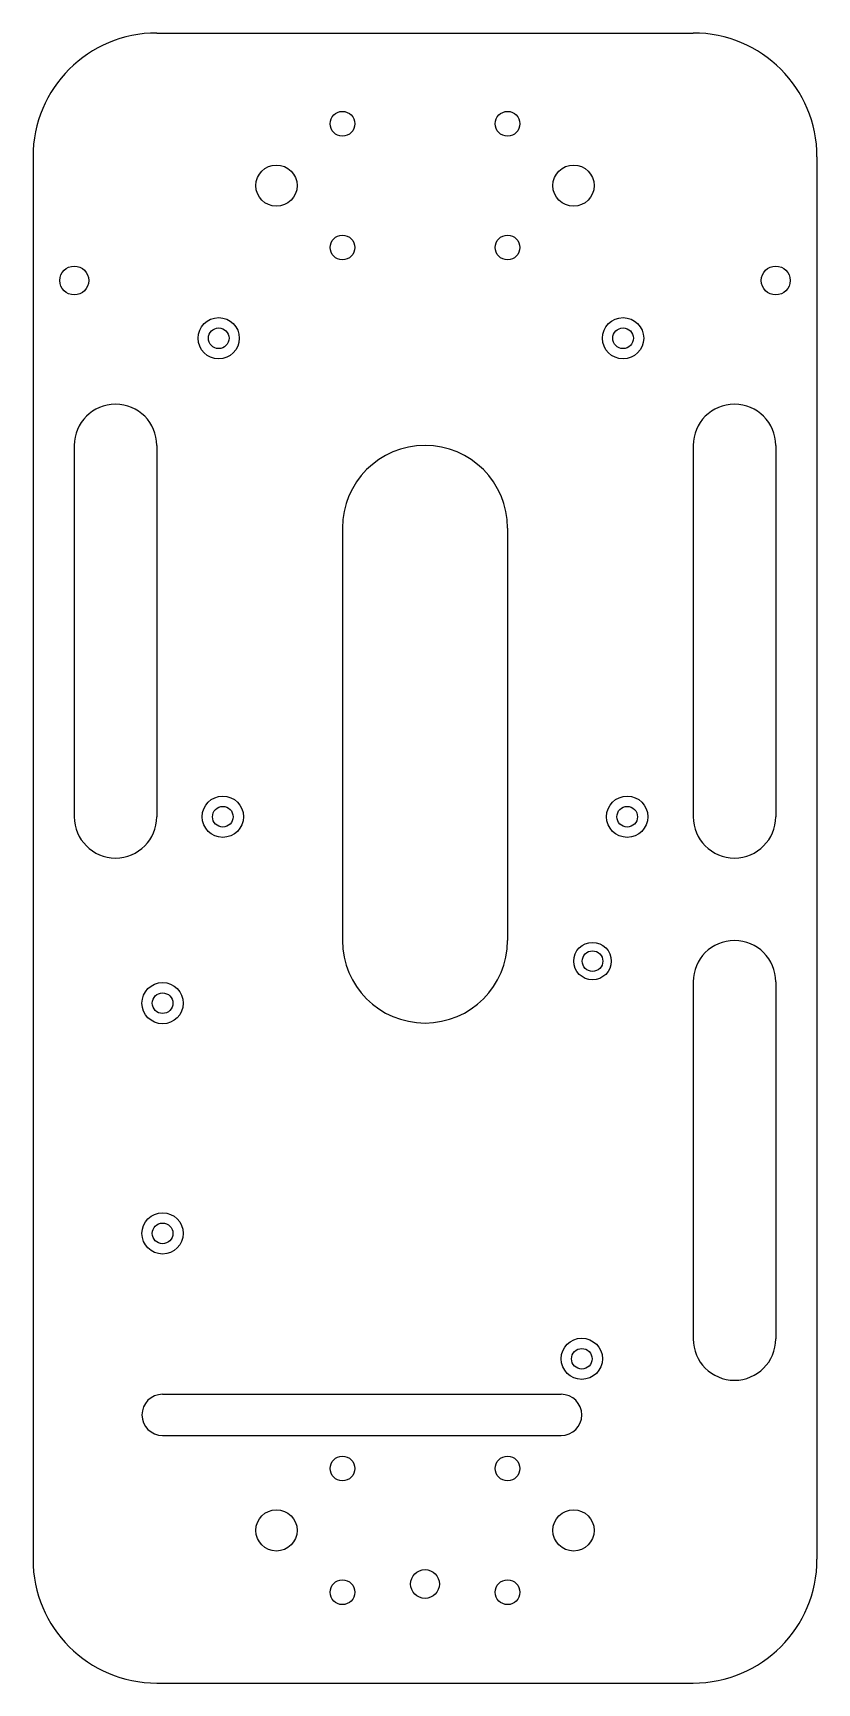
# Model space of a CAD drawing. Extents: x -48 to 48, y -100 to 100.
import ezdxf

# ---------------------------------------------------------------- set-up
doc = ezdxf.new("R2010")
doc.units = 0
doc.header["$MEASUREMENT"] = 0
doc.layers.add('MODELSKETCH_VISIBLE', color=7, linetype='CONTINUOUS')

msp = doc.modelspace()

# ---------------------------------------------------------------- linework, layer by layer
at = {"layer": 'MODELSKETCH_VISIBLE'}
for p, q in [((-32.5, 100), (32.5, 100)), ((-47.5, 85), (-47.5, -85)), ((47.5, 85), (47.5, -85)), ((-42.5, 50), (-42.5, 5)), ((-32.5, 50), (-32.5, 5)), ((32.5, 50), (32.5, 5)), ((42.5, 50), (42.5, 5)), ((-10, 40), (-10, -10)), ((10, 40), (10, -10)), ((32.5, -15), (32.5, -58.3)), ((42.5, -15), (42.5, -58.3)), ((-31.8, -65), (16.5, -65)), ((-31.8, -70), (16.5, -70)), ((-32.5, -100), (32.5, -100))]:
    msp.add_line(p, q, dxfattribs=at)
for centre, radius in [((-10, 89), 1.5), ((10, 89), 1.5), ((-18, 81.5), 2.5), ((18, 81.5), 2.5), ((-10, 74), 1.5), ((10, 74), 1.5), ((-42.5, 70), 1.75), ((42.5, 70), 1.75), ((-25, 63), 2.5), ((-25, 63), 1.25), ((24, 63), 2.5), ((24, 63), 1.25), ((-24.5, 5), 2.5), ((-24.5, 5), 1.25), ((24.5, 5), 2.5), ((24.5, 5), 1.25), ((20.3, -12.5), 2.27), ((20.3, -12.5), 1.25), ((-31.8, -17.6), 2.5), ((-31.8, -17.6), 1.25), ((-31.8, -45.5), 2.5), ((-31.8, -45.5), 1.25), ((19, -60.7), 2.5), ((19, -60.7), 1.25), ((-10, -74), 1.5), ((10, -74), 1.5), ((-18, -81.5), 2.5), ((18, -81.5), 2.5), ((-10, -89), 1.5), ((0, -88), 1.75), ((10, -89), 1.5)]:
    msp.add_circle(centre, radius, dxfattribs=at)
for centre, radius, start, end in [((-32.5, 85), 15, 90, 180), ((32.5, 85), 15, 0, 90), ((-37.5, 50), 5, 90, 180), ((-37.5, 50), 5, 0, 90), ((37.5, 50), 5, 90, 180), ((37.5, 50), 5, 0, 90), ((0, 40), 10, 90, 180), ((0, 40), 10, 0, 90), ((-37.5, 5), 5, 180, 270), ((-37.5, 5), 5, 270, 0), ((37.5, 5), 5, 180, 270), ((37.5, 5), 5, 270, 0), ((37.5, -15), 5, 90, 180), ((37.5, -15), 5, 0, 90), ((0, -10), 10, 180, 270), ((0, -10), 10, 270, 0), ((37.5, -58.3), 5, 180, 270), ((37.5, -58.3), 5, 270, 0), ((37.5, -58.3), 5, 270, 0), ((-31.8, -67.5), 2.5, 90, 180), ((16.5, -67.5), 2.5, 0, 90), ((-31.8, -67.5), 2.5, 180, 270), ((16.5, -67.5), 2.5, 270, 0), ((-32.5, -85), 15, 180, 270), ((32.5, -85), 15, 270, 0)]:
    msp.add_arc(centre, radius, start, end, dxfattribs=at)

doc.saveas('drawing.dxf')
